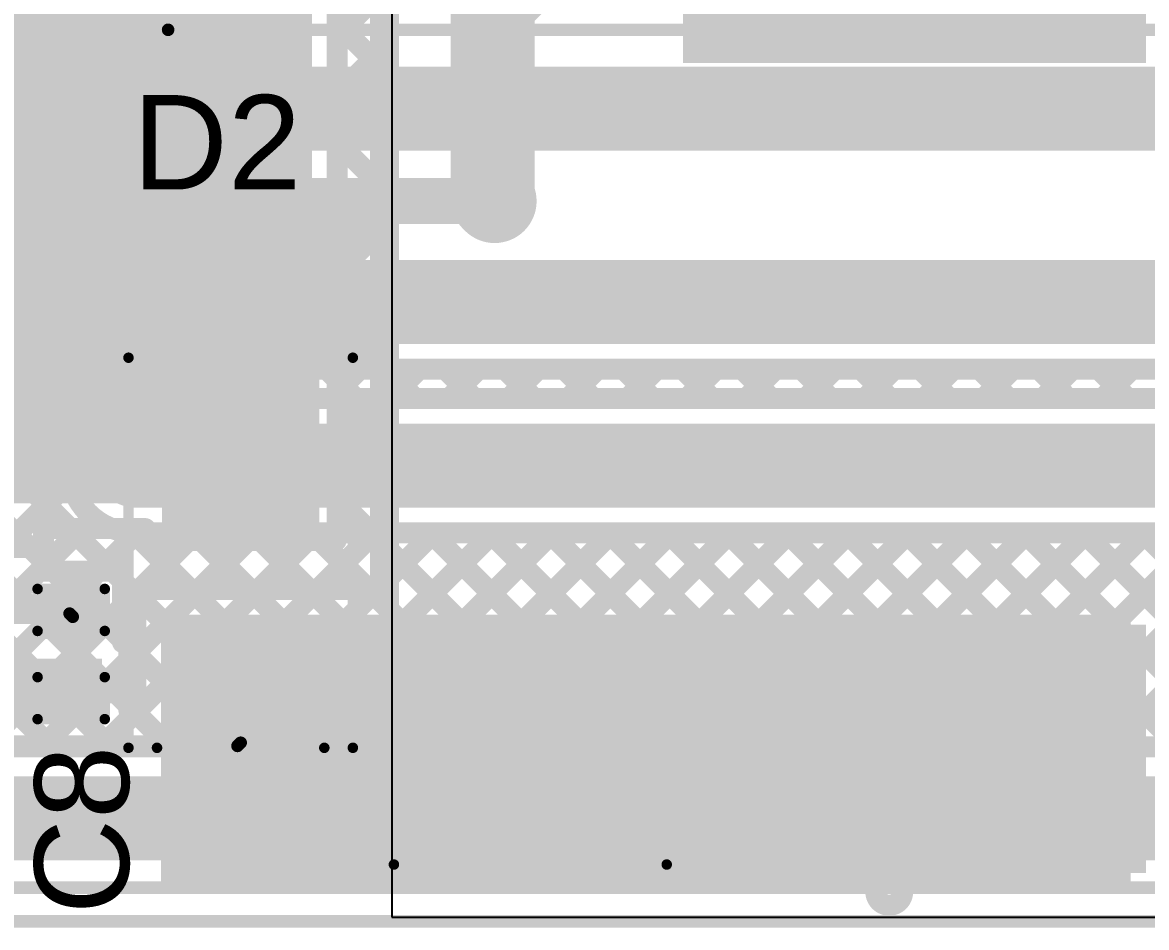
# Model space of a CAD drawing. Header units: millimetres. Extents: x -0.26 to 2.84, y -0.09 to 2.43.
# Drawn here: x 1.331 to 1.867, y -0.073 to 0.358 of the extents above; entities that cross this region are included whole.
import ezdxf

# ---------------------------------------------------------------- set-up
doc = ezdxf.new("R2010")
doc.units = ezdxf.units.MM
doc.header["$MEASUREMENT"] = 0
for name, color, linetype in [('BottomLayer', 5, 'Continuous'), ('TopLayer', 1, 'Continuous'), ('TopOverlay', 2, 'Continuous'), ('TopPaste', 8, 'Continuous'), ('TopSolder', 216, 'Continuous'), ('ViaHoleLayer', 16, 'Continuous')]:
    doc.layers.add(name, color=color, linetype=linetype)
doc.styles.add('Arial', font='arial.ttf', dxfattribs={"height": 0.2})

# ---------------------------------------------------------------- blocks, each defined once
blk = doc.blocks.new('YPRH1207_181M_93')
at = {"layer": 'TopLayer'}
for points in [[(-0.24803, 0.1063), (-0.1378, 0.1063), (-0.1378, -0.1063), (-0.24803, -0.1063)], [(-0.24803, 0.1063), (-0.1378, 0.1063), (-0.1378, -0.1063), (-0.24803, -0.1063)], [(0.1378, 0.1063), (0.24803, 0.1063), (0.24803, -0.1063), (0.1378, -0.1063)]]:
    blk.add_hatch(color=1, dxfattribs=at).paths.add_polyline_path(points)
at = {"layer": 'TopPaste'}
for points in [[(-0.24803, 0.1063), (-0.1378, 0.1063), (-0.1378, -0.1063), (-0.24803, -0.1063)], [(-0.24803, 0.1063), (-0.1378, 0.1063), (-0.1378, -0.1063), (-0.24803, -0.1063)], [(0.1378, 0.1063), (0.24803, 0.1063), (0.24803, -0.1063), (0.1378, -0.1063)]]:
    blk.add_hatch(color=8, dxfattribs=at).paths.add_polyline_path(points)
at = {"layer": 'TopSolder'}
for points in [[(-0.25203, 0.1103), (-0.1338, 0.1103), (-0.1338, -0.1103), (-0.25203, -0.1103)], [(-0.25203, 0.1103), (-0.1338, 0.1103), (-0.1338, -0.1103), (-0.25203, -0.1103)], [(0.1338, 0.1103), (0.25203, 0.1103), (0.25203, -0.1103), (0.1338, -0.1103)]]:
    blk.add_hatch(color=216, dxfattribs=at).paths.add_polyline_path(points)
at = {"layer": 'TopOverlay', "const_width": 0.005}
for points in [[(-0.248, 0.248), (-0.248, 0.118)], [(-0.248, 0.248), (0.248, 0.248)]]:
    blk.add_lwpolyline(points, dxfattribs=at)
at = {"layer": 'TopOverlay'}
for points, const_width in [([(-0.24925, 0.248, 1), (-0.24675, 0.248, 1)], 0.0025), ([(-0.24925, 0.248, 1), (-0.24675, 0.248, 1)], 0.0025), ([(-0.24925, 0.118, 1), (-0.24675, 0.118, 1)], 0.0025), ([(-0.2546, 0.012, 1), (-0.2674, 0.012, 1)], 0.01), ([(-0.2699, 0.012, 1), (-0.2649, 0.012, 1)], 0.005), ([(-0.2571, 0.012, 1), (-0.2521, 0.012, 1)], 0.005)]:
    blk.add_lwpolyline(points, format="xyb", close=True, dxfattribs=dict(at, const_width=const_width))
blk = doc.blocks.new('SMA_98')
at = {"layer": 'TopLayer'}
for points in [[(-0.12795, 0.03346), (-0.02953, 0.03346), (-0.02953, -0.03346), (-0.12795, -0.03346)], [(0.02953, 0.03346), (0.12795, 0.03346), (0.12795, -0.03346), (0.02953, -0.03346)]]:
    blk.add_hatch(color=1, dxfattribs=at).paths.add_polyline_path(points)
at = {"layer": 'TopOverlay'}
for points in [[(-0.175, -0.05597), (-0.12906, -0.05597), (-0.12906, 0.05598), (-0.175, 0.05598)], [(-0.12992, 0.03638), (-0.1022, 0.03638), (-0.1022, 0.05598), (-0.12992, 0.05598)], [(-0.12992, -0.05598), (-0.1022, -0.05598), (-0.1022, -0.03638), (-0.12992, -0.03638)]]:
    blk.add_hatch(color=2, dxfattribs=at).paths.add_polyline_path(points)
at = {"layer": 'TopPaste'}
for points in [[(-0.12795, 0.03346), (-0.02953, 0.03346), (-0.02953, -0.03346), (-0.12795, -0.03346)], [(0.02953, 0.03346), (0.12795, 0.03346), (0.12795, -0.03346), (0.02953, -0.03346)]]:
    blk.add_hatch(color=8, dxfattribs=at).paths.add_polyline_path(points)
at = {"layer": 'TopSolder'}
for points in [[(-0.13195, 0.03746), (-0.02553, 0.03746), (-0.02553, -0.03746), (-0.13195, -0.03746)], [(0.02553, 0.03746), (0.13195, 0.03746), (0.13195, -0.03746), (0.02553, -0.03746)]]:
    blk.add_hatch(color=216, dxfattribs=at).paths.add_polyline_path(points)
at = {"layer": 'TopOverlay', "const_width": 0.005}
for points in [[(0.08115, 0.05345), (-0.10465, 0.05345)], [(0.08115, 0.03985), (0.08115, 0.05345)], [(0.08115, -0.05345), (0.08115, -0.03985)], [(0.08115, -0.05345), (-0.10465, -0.05345)]]:
    blk.add_lwpolyline(points, dxfattribs=at)
at = {"layer": 'TopOverlay', "const_width": 0.0025}
for points in [[(-0.1059, 0.05345, 1), (-0.1034, 0.05345, 1)], [(0.0799, 0.05345, 1), (0.0824, 0.05345, 1)], [(0.0799, 0.05345, 1), (0.0824, 0.05345, 1)], [(0.0799, 0.03985, 1), (0.0824, 0.03985, 1)], [(0.0799, -0.03985, 1), (0.0824, -0.03985, 1)], [(-0.1059, -0.05345, 1), (-0.1034, -0.05345, 1)], [(0.0799, -0.05345, 1), (0.0824, -0.05345, 1)], [(0.0799, -0.05345, 1), (0.0824, -0.05345, 1)]]:
    blk.add_lwpolyline(points, format="xyb", close=True, dxfattribs=at)
blk = doc.blocks.new('C___0402_146')
at = {"layer": 'TopLayer'}
for points in [[(-0.0275, -0.0125), (-0.0275, 0.0125), (-0.0095, 0.0125), (-0.0095, -0.0125)], [(0.0095, -0.0125), (0.0095, 0.0125), (0.0275, 0.0125), (0.0275, -0.0125)]]:
    blk.add_hatch(color=1, dxfattribs=at).paths.add_polyline_path(points)
at = {"layer": 'TopPaste'}
for points in [[(-0.0275, -0.0125), (-0.0275, 0.0125), (-0.0095, 0.0125), (-0.0095, -0.0125)], [(0.0095, -0.0125), (0.0095, 0.0125), (0.0275, 0.0125), (0.0275, -0.0125)]]:
    blk.add_hatch(color=8, dxfattribs=at).paths.add_polyline_path(points)
at = {"layer": 'TopSolder'}
for points in [[(-0.02986, -0.01486), (-0.02986, 0.01486), (-0.00714, 0.01486), (-0.00714, -0.01486)], [(0.00714, -0.01486), (0.00714, 0.01486), (0.02986, 0.01486), (0.02986, -0.01486)]]:
    blk.add_hatch(color=216, dxfattribs=at).paths.add_polyline_path(points)
at = {"layer": 'TopOverlay', "const_width": 0.005}
for points in [[(-0.031, 0.016), (-0.011, 0.016)], [(-0.031, 0.016), (-0.031, -0.016)], [(0.011, 0.016), (0.031, 0.016)], [(0.031, 0.016), (0.031, -0.016)], [(-0.031, -0.016), (-0.011, -0.016)], [(0.011, -0.016), (0.031, -0.016)]]:
    blk.add_lwpolyline(points, dxfattribs=at)
at = {"layer": 'TopOverlay', "const_width": 0.0025}
for points in [[(-0.03225, 0.016, 1), (-0.02975, 0.016, 1)], [(-0.03225, 0.016, 1), (-0.02975, 0.016, 1)], [(-0.01225, 0.016, 1), (-0.00975, 0.016, 1)], [(0.00975, 0.016, 1), (0.01225, 0.016, 1)], [(0.02975, 0.016, 1), (0.03225, 0.016, 1)], [(0.02975, 0.016, 1), (0.03225, 0.016, 1)], [(-0.03225, -0.016, 1), (-0.02975, -0.016, 1)], [(-0.03225, -0.016, 1), (-0.02975, -0.016, 1)], [(-0.01225, -0.016, 1), (-0.00975, -0.016, 1)], [(0.00975, -0.016, 1), (0.01225, -0.016, 1)], [(0.02975, -0.016, 1), (0.03225, -0.016, 1)], [(0.02975, -0.016, 1), (0.03225, -0.016, 1)]]:
    blk.add_lwpolyline(points, format="xyb", close=True, dxfattribs=at)

msp = doc.modelspace()

# ---------------------------------------------------------------- hatches: boundary and pattern name
at = {"layer": 'BottomLayer'}
h = msp.add_hatch(color=5, dxfattribs=at)
edge = h.paths.add_edge_path()
edge.add_arc((1.556, 0.273), 0.01181, 0, 360)
h = msp.add_hatch(color=5, dxfattribs=at)
edge = h.paths.add_edge_path()
edge.add_arc((1.378, 0.146), 0.01181, 0, 360)
at = {"layer": 'TopLayer'}
for points in [[(1.244, 0.129), (1.469, 0.129), (1.469, 0.517), (1.244, 0.517)], [(1.199, 0.129), (1.469, 0.129), (1.469, 0.221), (1.199, 0.221)], [(1.397, -0.052), (1.859, -0.052), (1.859, 0.076), (1.397, 0.076)], [(1.26, 0.029), (1.369, 0.029), (1.369, 0.055), (1.26, 0.055)]]:
    msp.add_hatch(color=1, dxfattribs=at).paths.add_polyline_path(points)
h = msp.add_hatch(color=1, dxfattribs=at)
edge = h.paths.add_edge_path()
edge.add_arc((1.556, 0.273), 0.01181, 0, 360)
h = msp.add_hatch(color=1, dxfattribs=at)
edge = h.paths.add_edge_path()
edge.add_arc((1.378, 0.146), 0.01181, 0, 360)
at = {"layer": 'ViaHoleLayer'}
h = msp.add_hatch(color=16, dxfattribs=at)
edge = h.paths.add_edge_path()
edge.add_arc((1.556, 0.273), 0.00591, 0, 360)
h = msp.add_hatch(color=16, dxfattribs=at)
edge = h.paths.add_edge_path()
edge.add_arc((1.378, 0.146), 0.00591, 0, 360)

# ---------------------------------------------------------------- linework, layer by layer
at = {"layer": 'BottomLayer'}
for points, const_width in [([(1.098, 0.657), (1.40044, 0.35457)], 0.006), ([(1.40044, 0.35457), (2.00943, 0.35457)], 0.006), ([(0.68843, 0.317), (1.983, 0.317)], 0.04), ([(1.15089, 0.273), (1.556, 0.273)], 0.022), ([(1.172, 0.225), (2.004, 0.225)], 0.04), ([(1.16362, 0.19412), (1.34474, 0.013)], 0.01), ([(1.172, 0.193), (1.99075, 0.193)], 0.01), ([(1.19302, 0.193), (1.37302, 0.013)], 0.01), ([(1.22131, 0.193), (1.40131, 0.013)], 0.01), ([(1.24185, 0.08439), (1.35045, 0.193)], 0.01), ([(1.24959, 0.193), (1.42959, 0.013)], 0.01), ([(1.25473, 0.06899), (1.37874, 0.193)], 0.01), ([(1.27788, 0.193), (1.45788, 0.013)], 0.01), ([(1.30616, 0.193), (1.35301, 0.14615)], 0.01), ([(1.33444, 0.193), (1.36021, 0.16723)], 0.01), ([(1.36273, 0.193), (1.3776, 0.17813)], 0.01), ([(1.39101, 0.193), (1.40501, 0.179)], 0.01), ([(1.39302, 0.179), (1.40702, 0.193)], 0.01), ([(1.4193, 0.193), (1.4333, 0.179)], 0.01), ([(1.42131, 0.179), (1.43531, 0.193)], 0.01), ([(1.44758, 0.193), (1.46158, 0.179)], 0.01), ([(1.44959, 0.179), (1.46359, 0.193)], 0.01), ([(1.47587, 0.193), (1.48987, 0.179)], 0.01), ([(1.47787, 0.179), (1.49187, 0.193)], 0.01), ([(1.50415, 0.193), (1.51815, 0.179)], 0.01), ([(1.50616, 0.179), (1.52016, 0.193)], 0.01), ([(1.53243, 0.193), (1.54643, 0.179)], 0.01), ([(1.53444, 0.179), (1.54844, 0.193)], 0.01), ([(1.56072, 0.193), (1.57472, 0.179)], 0.01), ([(1.56273, 0.179), (1.57673, 0.193)], 0.01), ([(1.589, 0.193), (1.603, 0.179)], 0.01), ([(1.59101, 0.179), (1.60501, 0.193)], 0.01), ([(1.61729, 0.193), (1.63129, 0.179)], 0.01), ([(1.6193, 0.179), (1.6333, 0.193)], 0.01), ([(1.64557, 0.193), (1.65957, 0.179)], 0.01), ([(1.64758, 0.179), (1.66158, 0.193)], 0.01), ([(1.67386, 0.193), (1.68786, 0.179)], 0.01), ([(1.67586, 0.179), (1.68986, 0.193)], 0.01), ([(1.70214, 0.193), (1.71614, 0.179)], 0.01), ([(1.70415, 0.179), (1.71815, 0.193)], 0.01), ([(1.73042, 0.193), (1.74442, 0.179)], 0.01), ([(1.73243, 0.179), (1.74643, 0.193)], 0.01), ([(1.75871, 0.193), (1.77271, 0.179)], 0.01), ([(1.76072, 0.179), (1.77472, 0.193)], 0.01), ([(1.78699, 0.193), (1.80099, 0.179)], 0.01), ([(1.789, 0.179), (1.803, 0.193)], 0.01), ([(1.81528, 0.193), (1.82928, 0.179)], 0.01), ([(1.81729, 0.179), (1.83129, 0.193)], 0.01), ([(1.84356, 0.193), (1.85756, 0.179)], 0.01), ([(1.84557, 0.179), (1.85957, 0.193)], 0.01), ([(1.385, 0.179), (2.01106, 0.179)], 0.01), ([(1.385, 0.147), (2.065, 0.147)], 0.04), ([(1.22702, 0.013), (1.35382, 0.1398)], 0.01), ([(1.25531, 0.013), (1.36463, 0.12232)], 0.01), ([(1.28359, 0.013), (1.38559, 0.115)], 0.01), ([(1.31187, 0.013), (1.41387, 0.115)], 0.01), ([(1.34016, 0.013), (1.44216, 0.115)], 0.01), ([(1.36844, 0.013), (1.47044, 0.115)], 0.01), ([(1.38415, 0.11501), (1.48616, 0.013)], 0.01), ([(1.385, 0.115), (2.05175, 0.115)], 0.01), ([(1.39673, 0.013), (1.49873, 0.115)], 0.01), ([(1.41244, 0.115), (1.51444, 0.013)], 0.01), ([(1.42501, 0.013), (1.52701, 0.115)], 0.01), ([(1.44073, 0.115), (1.54273, 0.013)], 0.01), ([(1.4533, 0.013), (1.5553, 0.115)], 0.01), ([(1.46901, 0.115), (1.57101, 0.013)], 0.01), ([(1.48158, 0.013), (1.58358, 0.115)], 0.01), ([(1.4973, 0.115), (1.5993, 0.013)], 0.01), ([(1.50986, 0.013), (1.61186, 0.115)], 0.01), ([(1.52558, 0.115), (1.62758, 0.013)], 0.01), ([(1.53815, 0.013), (1.64015, 0.115)], 0.01), ([(1.55387, 0.115), (1.65587, 0.013)], 0.01), ([(1.56643, 0.013), (1.66843, 0.115)], 0.01), ([(1.58215, 0.115), (1.68415, 0.013)], 0.01), ([(1.59472, 0.013), (1.69672, 0.115)], 0.01), ([(1.61043, 0.115), (1.71243, 0.013)], 0.01), ([(1.623, 0.013), (1.725, 0.115)], 0.01), ([(1.63872, 0.115), (1.74072, 0.013)], 0.01), ([(1.65129, 0.013), (1.75329, 0.115)], 0.01), ([(1.667, 0.115), (1.769, 0.013)], 0.01), ([(1.67957, 0.013), (1.78157, 0.115)], 0.01), ([(1.69529, 0.115), (1.79729, 0.013)], 0.01), ([(1.70785, 0.013), (1.80985, 0.115)], 0.01), ([(1.72357, 0.115), (1.82557, 0.013)], 0.01), ([(1.73614, 0.013), (1.83814, 0.115)], 0.01), ([(1.75186, 0.115), (1.85386, 0.013)], 0.01), ([(1.76442, 0.013), (1.86642, 0.115)], 0.01), ([(1.78014, 0.115), (1.88214, 0.013)], 0.01), ([(1.79271, 0.013), (1.89471, 0.115)], 0.01), ([(1.80842, 0.115), (1.91042, 0.013)], 0.01), ([(1.82099, 0.013), (1.92299, 0.115)], 0.01), ([(1.83671, 0.115), (1.93871, 0.013)], 0.01), ([(1.84928, 0.013), (1.95128, 0.115)], 0.01), ([(1.86499, 0.115), (1.96699, 0.013)], 0.01), ([(1.21399, 0.013), (2.01975, 0.013)], 0.01), ([(1.051, -0.021), (2.031, -0.021)], 0.04), ([(1.027, -0.054), (2.48537, -0.054)], 0.006), ([(1.022, -0.07), (2.492, -0.07)], 0.006)]:
    msp.add_lwpolyline(points, dxfattribs=dict(at, const_width=const_width))
for points, const_width in [([(1.39894, 0.35457, 1), (1.40193, 0.35457, 1)], 0.003), ([(1.39894, 0.35457, 1), (1.40193, 0.35457, 1)], 0.003), ([(1.5505, 0.273, 1), (1.5615, 0.273, 1)], 0.011), ([(1.33194, 0.193, 1), (1.33694, 0.193, 1)], 0.005), ([(1.34795, 0.193, 1), (1.35295, 0.193, 1)], 0.005), ([(1.36023, 0.193, 1), (1.36523, 0.193, 1)], 0.005), ([(1.37624, 0.193, 1), (1.38124, 0.193, 1)], 0.005), ([(1.38851, 0.193, 1), (1.39351, 0.193, 1)], 0.005), ([(1.40452, 0.193, 1), (1.40952, 0.193, 1)], 0.005), ([(1.4168, 0.193, 1), (1.4218, 0.193, 1)], 0.005), ([(1.43281, 0.193, 1), (1.43781, 0.193, 1)], 0.005), ([(1.44508, 0.193, 1), (1.45008, 0.193, 1)], 0.005), ([(1.46109, 0.193, 1), (1.46609, 0.193, 1)], 0.005), ([(1.47337, 0.193, 1), (1.47837, 0.193, 1)], 0.005), ([(1.48937, 0.193, 1), (1.49437, 0.193, 1)], 0.005), ([(1.50165, 0.193, 1), (1.50665, 0.193, 1)], 0.005), ([(1.51766, 0.193, 1), (1.52266, 0.193, 1)], 0.005), ([(1.52993, 0.193, 1), (1.53493, 0.193, 1)], 0.005), ([(1.54594, 0.193, 1), (1.55094, 0.193, 1)], 0.005), ([(1.55822, 0.193, 1), (1.56322, 0.193, 1)], 0.005), ([(1.57423, 0.193, 1), (1.57923, 0.193, 1)], 0.005), ([(1.5865, 0.193, 1), (1.5915, 0.193, 1)], 0.005), ([(1.60251, 0.193, 1), (1.60751, 0.193, 1)], 0.005), ([(1.61479, 0.193, 1), (1.61979, 0.193, 1)], 0.005), ([(1.6308, 0.193, 1), (1.6358, 0.193, 1)], 0.005), ([(1.64307, 0.193, 1), (1.64807, 0.193, 1)], 0.005), ([(1.65908, 0.193, 1), (1.66408, 0.193, 1)], 0.005), ([(1.67136, 0.193, 1), (1.67636, 0.193, 1)], 0.005), ([(1.68736, 0.193, 1), (1.69236, 0.193, 1)], 0.005), ([(1.69964, 0.193, 1), (1.70464, 0.193, 1)], 0.005), ([(1.71565, 0.193, 1), (1.72065, 0.193, 1)], 0.005), ([(1.72792, 0.193, 1), (1.73292, 0.193, 1)], 0.005), ([(1.74393, 0.193, 1), (1.74893, 0.193, 1)], 0.005), ([(1.75621, 0.193, 1), (1.76121, 0.193, 1)], 0.005), ([(1.77222, 0.193, 1), (1.77722, 0.193, 1)], 0.005), ([(1.78449, 0.193, 1), (1.78949, 0.193, 1)], 0.005), ([(1.8005, 0.193, 1), (1.8055, 0.193, 1)], 0.005), ([(1.81278, 0.193, 1), (1.81778, 0.193, 1)], 0.005), ([(1.82879, 0.193, 1), (1.83379, 0.193, 1)], 0.005), ([(1.84106, 0.193, 1), (1.84606, 0.193, 1)], 0.005), ([(1.85707, 0.193, 1), (1.86207, 0.193, 1)], 0.005), ([(1.3751, 0.17813, 1), (1.3801, 0.17813, 1)], 0.005), ([(1.3825, 0.179, 1), (1.3875, 0.179, 1)], 0.005), ([(1.3825, 0.179, 1), (1.3875, 0.179, 1)], 0.005), ([(1.39052, 0.179, 1), (1.39552, 0.179, 1)], 0.005), ([(1.40251, 0.179, 1), (1.40751, 0.179, 1)], 0.005), ([(1.41881, 0.179, 1), (1.42381, 0.179, 1)], 0.005), ([(1.4308, 0.179, 1), (1.4358, 0.179, 1)], 0.005), ([(1.44709, 0.179, 1), (1.45209, 0.179, 1)], 0.005), ([(1.45908, 0.179, 1), (1.46408, 0.179, 1)], 0.005), ([(1.47537, 0.179, 1), (1.48037, 0.179, 1)], 0.005), ([(1.48737, 0.179, 1), (1.49237, 0.179, 1)], 0.005), ([(1.50366, 0.179, 1), (1.50866, 0.179, 1)], 0.005), ([(1.51565, 0.179, 1), (1.52065, 0.179, 1)], 0.005), ([(1.53194, 0.179, 1), (1.53694, 0.179, 1)], 0.005), ([(1.54393, 0.179, 1), (1.54893, 0.179, 1)], 0.005), ([(1.56023, 0.179, 1), (1.56523, 0.179, 1)], 0.005), ([(1.57222, 0.179, 1), (1.57722, 0.179, 1)], 0.005), ([(1.58851, 0.179, 1), (1.59351, 0.179, 1)], 0.005), ([(1.6005, 0.179, 1), (1.6055, 0.179, 1)], 0.005), ([(1.6168, 0.179, 1), (1.6218, 0.179, 1)], 0.005), ([(1.62879, 0.179, 1), (1.63379, 0.179, 1)], 0.005), ([(1.64508, 0.179, 1), (1.65008, 0.179, 1)], 0.005), ([(1.65707, 0.179, 1), (1.66207, 0.179, 1)], 0.005), ([(1.67336, 0.179, 1), (1.67836, 0.179, 1)], 0.005), ([(1.68536, 0.179, 1), (1.69036, 0.179, 1)], 0.005), ([(1.70165, 0.179, 1), (1.70665, 0.179, 1)], 0.005), ([(1.71364, 0.179, 1), (1.71864, 0.179, 1)], 0.005), ([(1.72993, 0.179, 1), (1.73493, 0.179, 1)], 0.005), ([(1.74192, 0.179, 1), (1.74692, 0.179, 1)], 0.005), ([(1.75822, 0.179, 1), (1.76322, 0.179, 1)], 0.005), ([(1.77021, 0.179, 1), (1.77521, 0.179, 1)], 0.005), ([(1.7865, 0.179, 1), (1.7915, 0.179, 1)], 0.005), ([(1.79849, 0.179, 1), (1.80349, 0.179, 1)], 0.005), ([(1.81479, 0.179, 1), (1.81979, 0.179, 1)], 0.005), ([(1.82678, 0.179, 1), (1.83178, 0.179, 1)], 0.005), ([(1.84307, 0.179, 1), (1.84807, 0.179, 1)], 0.005), ([(1.85506, 0.179, 1), (1.86006, 0.179, 1)], 0.005), ([(1.35771, 0.16723, 1), (1.36271, 0.16723, 1)], 0.005), ([(1.375, 0.147, 1), (1.395, 0.147, 1)], 0.02), ([(1.35051, 0.14615, 1), (1.35551, 0.14615, 1)], 0.005), ([(1.35132, 0.1398, 1), (1.35632, 0.1398, 1)], 0.005), ([(1.36213, 0.12232, 1), (1.36713, 0.12232, 1)], 0.005), ([(1.38165, 0.11501, 1), (1.38665, 0.11501, 1)], 0.005), ([(1.3825, 0.115, 1), (1.3875, 0.115, 1)], 0.005), ([(1.3825, 0.115, 1), (1.3875, 0.115, 1)], 0.005), ([(1.38309, 0.115, 1), (1.38809, 0.115, 1)], 0.005), ([(1.40994, 0.115, 1), (1.41494, 0.115, 1)], 0.005), ([(1.41137, 0.115, 1), (1.41637, 0.115, 1)], 0.005), ([(1.43823, 0.115, 1), (1.44323, 0.115, 1)], 0.005), ([(1.43966, 0.115, 1), (1.44466, 0.115, 1)], 0.005), ([(1.46651, 0.115, 1), (1.47151, 0.115, 1)], 0.005), ([(1.46794, 0.115, 1), (1.47294, 0.115, 1)], 0.005), ([(1.4948, 0.115, 1), (1.4998, 0.115, 1)], 0.005), ([(1.49623, 0.115, 1), (1.50123, 0.115, 1)], 0.005), ([(1.52308, 0.115, 1), (1.52808, 0.115, 1)], 0.005), ([(1.52451, 0.115, 1), (1.52951, 0.115, 1)], 0.005), ([(1.55137, 0.115, 1), (1.55637, 0.115, 1)], 0.005), ([(1.5528, 0.115, 1), (1.5578, 0.115, 1)], 0.005), ([(1.57965, 0.115, 1), (1.58465, 0.115, 1)], 0.005), ([(1.58108, 0.115, 1), (1.58608, 0.115, 1)], 0.005), ([(1.60793, 0.115, 1), (1.61293, 0.115, 1)], 0.005), ([(1.60936, 0.115, 1), (1.61436, 0.115, 1)], 0.005), ([(1.63622, 0.115, 1), (1.64122, 0.115, 1)], 0.005), ([(1.63765, 0.115, 1), (1.64265, 0.115, 1)], 0.005), ([(1.6645, 0.115, 1), (1.6695, 0.115, 1)], 0.005), ([(1.66593, 0.115, 1), (1.67093, 0.115, 1)], 0.005), ([(1.69279, 0.115, 1), (1.69779, 0.115, 1)], 0.005), ([(1.69422, 0.115, 1), (1.69922, 0.115, 1)], 0.005), ([(1.72107, 0.115, 1), (1.72607, 0.115, 1)], 0.005), ([(1.7225, 0.115, 1), (1.7275, 0.115, 1)], 0.005), ([(1.74936, 0.115, 1), (1.75436, 0.115, 1)], 0.005), ([(1.75079, 0.115, 1), (1.75579, 0.115, 1)], 0.005), ([(1.77764, 0.115, 1), (1.78264, 0.115, 1)], 0.005), ([(1.77907, 0.115, 1), (1.78407, 0.115, 1)], 0.005), ([(1.80592, 0.115, 1), (1.81092, 0.115, 1)], 0.005), ([(1.80735, 0.115, 1), (1.81235, 0.115, 1)], 0.005), ([(1.83421, 0.115, 1), (1.83921, 0.115, 1)], 0.005), ([(1.83564, 0.115, 1), (1.84064, 0.115, 1)], 0.005), ([(1.86249, 0.115, 1), (1.86749, 0.115, 1)], 0.005), ([(1.86392, 0.115, 1), (1.86892, 0.115, 1)], 0.005), ([(1.33766, 0.013, 1), (1.34266, 0.013, 1)], 0.005), ([(1.34224, 0.013, 1), (1.34724, 0.013, 1)], 0.005), ([(1.36594, 0.013, 1), (1.37094, 0.013, 1)], 0.005), ([(1.37052, 0.013, 1), (1.37552, 0.013, 1)], 0.005), ([(1.39423, 0.013, 1), (1.39923, 0.013, 1)], 0.005), ([(1.39881, 0.013, 1), (1.40381, 0.013, 1)], 0.005), ([(1.42251, 0.013, 1), (1.42751, 0.013, 1)], 0.005), ([(1.42709, 0.013, 1), (1.43209, 0.013, 1)], 0.005), ([(1.4508, 0.013, 1), (1.4558, 0.013, 1)], 0.005), ([(1.45538, 0.013, 1), (1.46038, 0.013, 1)], 0.005), ([(1.47908, 0.013, 1), (1.48408, 0.013, 1)], 0.005), ([(1.48366, 0.013, 1), (1.48866, 0.013, 1)], 0.005), ([(1.50736, 0.013, 1), (1.51236, 0.013, 1)], 0.005), ([(1.51194, 0.013, 1), (1.51694, 0.013, 1)], 0.005), ([(1.53565, 0.013, 1), (1.54065, 0.013, 1)], 0.005), ([(1.54023, 0.013, 1), (1.54523, 0.013, 1)], 0.005), ([(1.56393, 0.013, 1), (1.56893, 0.013, 1)], 0.005), ([(1.56851, 0.013, 1), (1.57351, 0.013, 1)], 0.005), ([(1.59222, 0.013, 1), (1.59722, 0.013, 1)], 0.005), ([(1.5968, 0.013, 1), (1.6018, 0.013, 1)], 0.005), ([(1.6205, 0.013, 1), (1.6255, 0.013, 1)], 0.005), ([(1.62508, 0.013, 1), (1.63008, 0.013, 1)], 0.005), ([(1.64879, 0.013, 1), (1.65379, 0.013, 1)], 0.005), ([(1.65337, 0.013, 1), (1.65837, 0.013, 1)], 0.005), ([(1.67707, 0.013, 1), (1.68207, 0.013, 1)], 0.005), ([(1.68165, 0.013, 1), (1.68665, 0.013, 1)], 0.005), ([(1.70535, 0.013, 1), (1.71035, 0.013, 1)], 0.005), ([(1.70993, 0.013, 1), (1.71493, 0.013, 1)], 0.005), ([(1.73364, 0.013, 1), (1.73864, 0.013, 1)], 0.005), ([(1.73822, 0.013, 1), (1.74322, 0.013, 1)], 0.005), ([(1.76192, 0.013, 1), (1.76692, 0.013, 1)], 0.005), ([(1.7665, 0.013, 1), (1.7715, 0.013, 1)], 0.005), ([(1.79021, 0.013, 1), (1.79521, 0.013, 1)], 0.005), ([(1.79479, 0.013, 1), (1.79979, 0.013, 1)], 0.005), ([(1.81849, 0.013, 1), (1.82349, 0.013, 1)], 0.005), ([(1.82307, 0.013, 1), (1.82807, 0.013, 1)], 0.005), ([(1.84678, 0.013, 1), (1.85178, 0.013, 1)], 0.005), ([(1.85136, 0.013, 1), (1.85636, 0.013, 1)], 0.005)]:
    msp.add_lwpolyline(points, format="xyb", close=True, dxfattribs=dict(at, const_width=const_width))
at = {"layer": 'BottomLayer', "const_width": 0.01}
msp.add_lwpolyline([(1.385, 0.115, -1), (1.385, 0.179)], format="xyb", dxfattribs=at)
at = {"layer": 'TopLayer'}
for p, q in [((1.507, 0.456), (1.507, -0.068)), ((1.507, -0.068), (2.008, -0.068))]:
    msp.add_line(p, q, dxfattribs=at)
for points, const_width in [([(1.481, 0.233), (1.481, 0.475)], 0.01), ([(1.50159, 0.088), (1.50159, 0.45459)], 0.01), ([(1.555, 0.367), (1.58591, 0.39791)], 0.04), ([(1.555, 0.274), (1.555, 0.367)], 0.04), ([(1.481, 0.35183), (1.50159, 0.37242)], 0.01), ([(1.481, 0.35757), (1.50159, 0.33698)], 0.01), ([(1.481, 0.32355), (1.50159, 0.34414)], 0.01), ([(1.481, 0.32929), (1.50159, 0.3087)], 0.01), ([(1.481, 0.29526), (1.50159, 0.31585)], 0.01), ([(1.481, 0.301), (1.50159, 0.28042)], 0.01), ([(1.481, 0.26698), (1.50159, 0.28757)], 0.01), ([(1.555, 0.274), (1.556, 0.273)], 0.04), ([(1.481, 0.27272), (1.50159, 0.25213)], 0.01), ([(1.481, 0.23869), (1.50159, 0.25928)], 0.01), ([(1.481, 0.24443), (1.50159, 0.22385)], 0.01), ([(1.481, 0.117), (1.481, 0.233)], 0.01), ([(1.481, 0.117), (1.481, 0.233)], 0.01), ([(1.481, 0.21041), (1.50159, 0.231)], 0.01), ([(1.481, 0.21615), (1.50159, 0.19556)], 0.01), ([(1.481, 0.18213), (1.50159, 0.20271)], 0.01), ([(1.481, 0.18787), (1.50159, 0.16728)], 0.01), ([(1.481, 0.15384), (1.50159, 0.17443)], 0.01), ([(1.481, 0.15958), (1.50159, 0.13899)], 0.01), ([(1.481, 0.12556), (1.50159, 0.14615)], 0.01), ([(1.481, 0.1313), (1.50159, 0.11071)], 0.01), ([(1.341, 0.117), (1.38954, 0.117)], 0.01), ([(1.341, 0.117), (1.38954, 0.117)], 0.01), ([(1.341, 0.09869), (1.35931, 0.117)], 0.01), ([(1.341, 0.09675), (1.341, 0.117)], 0.01), ([(1.35388, 0.117), (1.37413, 0.09675)], 0.01), ([(1.36734, 0.09675), (1.38759, 0.117)], 0.01), ([(1.38216, 0.117), (1.41116, 0.088)], 0.01), ([(1.38954, 0.11127), (1.38954, 0.117)], 0.01), ([(1.47173, 0.088), (1.50159, 0.11786)], 0.01), ([(1.48046, 0.11127), (1.48046, 0.117)], 0.01), ([(1.305, 0.10799), (1.3337, 0.10799)], 0.01), ([(1.38687, 0.088), (1.41014, 0.11127)], 0.01), ([(1.38954, 0.11127), (1.48046, 0.11127)], 0.01), ([(1.41516, 0.088), (1.43843, 0.11127)], 0.01), ([(1.41618, 0.11127), (1.43944, 0.088)], 0.01), ([(1.44344, 0.088), (1.46671, 0.11127)], 0.01), ([(1.44446, 0.11127), (1.46773, 0.088)], 0.01), ([(1.47275, 0.11127), (1.49601, 0.088)], 0.01), ([(1.341, 0.10159), (1.34584, 0.09675)], 0.01), ([(1.341, 0.09675), (1.37875, 0.09675)], 0.01), ([(1.37413, 0.09675), (1.37875, 0.09212)], 0.01), ([(1.37875, 0.067), (1.37875, 0.09675)], 0.01), ([(1.37875, 0.09212), (1.385, 0.08588)], 0.01), ([(1.37875, 0.07988), (1.385, 0.08613)], 0.01), ([(1.385, 0.088), (1.50159, 0.088)], 0.01), ([(1.385, 0.0305), (1.385, 0.088)], 0.01), ([(1.305, 0.0765), (1.3535, 0.0765)], 0.01), ([(1.3535, 0.0765), (1.355, 0.075)], 0.006), ([(1.37875, 0.06275), (1.37875, 0.067)], 0.01), ([(1.381, 0.06275), (1.381, 0.067)], 0.01), ([(1.38175, 0.0305), (1.38175, 0.06275)], 0.01), ([(1.38175, 0.06084), (1.385, 0.05759)], 0.01), ([(1.38175, 0.05459), (1.385, 0.05784)], 0.01), ([(1.35425, 0.03875), (1.37675, 0.03875)], 0.01), ([(1.38175, 0.0305), (1.385, 0.0305)], 0.01), ([(1.305, 0.0135), (1.4335, 0.0135)], 0.01), ([(1.4335, 0.0135), (1.435, 0.015)], 0.006)]:
    msp.add_lwpolyline(points, dxfattribs=dict(at, const_width=const_width))
for points, const_width in [([(1.545, 0.367, 1), (1.565, 0.367, 1)], 0.02), ([(1.545, 0.367, 1), (1.565, 0.367, 1)], 0.02), ([(1.4785, 0.35757, 1), (1.4835, 0.35757, 1)], 0.005), ([(1.4785, 0.35183, 1), (1.4835, 0.35183, 1)], 0.005), ([(1.49909, 0.34414, 1), (1.50409, 0.34414, 1)], 0.005), ([(1.49909, 0.33698, 1), (1.50409, 0.33698, 1)], 0.005), ([(1.4785, 0.32929, 1), (1.4835, 0.32929, 1)], 0.005), ([(1.4785, 0.32355, 1), (1.4835, 0.32355, 1)], 0.005), ([(1.49909, 0.31585, 1), (1.50409, 0.31585, 1)], 0.005), ([(1.49909, 0.3087, 1), (1.50409, 0.3087, 1)], 0.005), ([(1.4785, 0.301, 1), (1.4835, 0.301, 1)], 0.005), ([(1.4785, 0.29526, 1), (1.4835, 0.29526, 1)], 0.005), ([(1.49909, 0.28757, 1), (1.50409, 0.28757, 1)], 0.005), ([(1.545, 0.274, 1), (1.565, 0.274, 1)], 0.02), ([(1.545, 0.274, 1), (1.565, 0.274, 1)], 0.02), ([(1.546, 0.273, 1), (1.566, 0.273, 1)], 0.02), ([(1.49909, 0.28042, 1), (1.50409, 0.28042, 1)], 0.005), ([(1.4785, 0.27272, 1), (1.4835, 0.27272, 1)], 0.005), ([(1.4785, 0.26698, 1), (1.4835, 0.26698, 1)], 0.005), ([(1.49909, 0.25928, 1), (1.50409, 0.25928, 1)], 0.005), ([(1.49909, 0.25213, 1), (1.50409, 0.25213, 1)], 0.005), ([(1.4785, 0.24443, 1), (1.4835, 0.24443, 1)], 0.005), ([(1.4785, 0.23869, 1), (1.4835, 0.23869, 1)], 0.005), ([(1.4785, 0.233, 1), (1.4835, 0.233, 1)], 0.005), ([(1.4785, 0.233, 1), (1.4835, 0.233, 1)], 0.005), ([(1.4785, 0.233, 1), (1.4835, 0.233, 1)], 0.005), ([(1.49909, 0.231, 1), (1.50409, 0.231, 1)], 0.005), ([(1.49909, 0.22385, 1), (1.50409, 0.22385, 1)], 0.005), ([(1.4785, 0.21615, 1), (1.4835, 0.21615, 1)], 0.005), ([(1.4785, 0.21041, 1), (1.4835, 0.21041, 1)], 0.005), ([(1.49909, 0.20271, 1), (1.50409, 0.20271, 1)], 0.005), ([(1.49909, 0.19556, 1), (1.50409, 0.19556, 1)], 0.005), ([(1.4785, 0.18787, 1), (1.4835, 0.18787, 1)], 0.005), ([(1.4785, 0.18213, 1), (1.4835, 0.18213, 1)], 0.005), ([(1.49909, 0.17443, 1), (1.50409, 0.17443, 1)], 0.005), ([(1.49909, 0.16728, 1), (1.50409, 0.16728, 1)], 0.005), ([(1.4785, 0.15958, 1), (1.4835, 0.15958, 1)], 0.005), ([(1.4785, 0.15384, 1), (1.4835, 0.15384, 1)], 0.005), ([(1.49909, 0.14615, 1), (1.50409, 0.14615, 1)], 0.005), ([(1.49909, 0.13899, 1), (1.50409, 0.13899, 1)], 0.005), ([(1.4785, 0.1313, 1), (1.4835, 0.1313, 1)], 0.005), ([(1.4785, 0.12556, 1), (1.4835, 0.12556, 1)], 0.005), ([(1.3385, 0.117, 1), (1.3435, 0.117, 1)], 0.005), ([(1.3385, 0.117, 1), (1.3435, 0.117, 1)], 0.005), ([(1.3385, 0.117, 1), (1.3435, 0.117, 1)], 0.005), ([(1.35138, 0.117, 1), (1.35638, 0.117, 1)], 0.005), ([(1.35681, 0.117, 1), (1.36181, 0.117, 1)], 0.005), ([(1.37966, 0.117, 1), (1.38466, 0.117, 1)], 0.005), ([(1.38509, 0.117, 1), (1.39009, 0.117, 1)], 0.005), ([(1.38704, 0.117, 1), (1.39204, 0.117, 1)], 0.005), ([(1.38704, 0.117, 1), (1.39204, 0.117, 1)], 0.005), ([(1.38704, 0.117, 1), (1.39204, 0.117, 1)], 0.005), ([(1.47796, 0.117, 1), (1.48296, 0.117, 1)], 0.005), ([(1.4785, 0.117, 1), (1.4835, 0.117, 1)], 0.005), ([(1.4785, 0.117, 1), (1.4835, 0.117, 1)], 0.005), ([(1.49909, 0.11786, 1), (1.50409, 0.11786, 1)], 0.005), ([(1.3312, 0.10799, 1), (1.3362, 0.10799, 1)], 0.005), ([(1.38704, 0.11127, 1), (1.39204, 0.11127, 1)], 0.005), ([(1.38704, 0.11127, 1), (1.39204, 0.11127, 1)], 0.005), ([(1.40764, 0.11127, 1), (1.41264, 0.11127, 1)], 0.005), ([(1.41368, 0.11127, 1), (1.41868, 0.11127, 1)], 0.005), ([(1.43593, 0.11127, 1), (1.44093, 0.11127, 1)], 0.005), ([(1.44196, 0.11127, 1), (1.44696, 0.11127, 1)], 0.005), ([(1.46421, 0.11127, 1), (1.46921, 0.11127, 1)], 0.005), ([(1.47025, 0.11127, 1), (1.47525, 0.11127, 1)], 0.005), ([(1.47796, 0.11127, 1), (1.48296, 0.11127, 1)], 0.005), ([(1.47796, 0.11127, 1), (1.48296, 0.11127, 1)], 0.005), ([(1.49909, 0.11071, 1), (1.50409, 0.11071, 1)], 0.005), ([(1.3385, 0.10159, 1), (1.3435, 0.10159, 1)], 0.005), ([(1.3385, 0.09869, 1), (1.3435, 0.09869, 1)], 0.005), ([(1.3385, 0.09675, 1), (1.3435, 0.09675, 1)], 0.005), ([(1.3385, 0.09675, 1), (1.3435, 0.09675, 1)], 0.005), ([(1.34334, 0.09675, 1), (1.34834, 0.09675, 1)], 0.005), ([(1.36484, 0.09675, 1), (1.36984, 0.09675, 1)], 0.005), ([(1.37163, 0.09675, 1), (1.37663, 0.09675, 1)], 0.005), ([(1.37163, 0.09675, 1), (1.37663, 0.09675, 1)], 0.005), ([(1.37625, 0.09675, 1), (1.38125, 0.09675, 1)], 0.005), ([(1.37625, 0.09675, 1), (1.38125, 0.09675, 1)], 0.005), ([(1.37625, 0.09212, 1), (1.38125, 0.09212, 1)], 0.005), ([(1.37625, 0.09212, 1), (1.38125, 0.09212, 1)], 0.005), ([(1.3825, 0.088, 1), (1.3875, 0.088, 1)], 0.005), ([(1.3825, 0.088, 1), (1.3875, 0.088, 1)], 0.005), ([(1.3825, 0.08613, 1), (1.3875, 0.08613, 1)], 0.005), ([(1.38437, 0.088, 1), (1.38937, 0.088, 1)], 0.005), ([(1.40866, 0.088, 1), (1.41366, 0.088, 1)], 0.005), ([(1.41266, 0.088, 1), (1.41766, 0.088, 1)], 0.005), ([(1.43694, 0.088, 1), (1.44194, 0.088, 1)], 0.005), ([(1.44094, 0.088, 1), (1.44594, 0.088, 1)], 0.005), ([(1.46523, 0.088, 1), (1.47023, 0.088, 1)], 0.005), ([(1.46923, 0.088, 1), (1.47423, 0.088, 1)], 0.005), ([(1.49351, 0.088, 1), (1.49851, 0.088, 1)], 0.005), ([(1.49909, 0.088, 1), (1.50409, 0.088, 1)], 0.005), ([(1.49909, 0.088, 1), (1.50409, 0.088, 1)], 0.005), ([(1.3825, 0.08588, 1), (1.3875, 0.08588, 1)], 0.005), ([(1.351, 0.0765, 1), (1.356, 0.0765, 1)], 0.005), ([(1.37625, 0.07988, 1), (1.38125, 0.07988, 1)], 0.005), ([(1.352, 0.0765, 1), (1.355, 0.0765, 1)], 0.003), ([(1.3535, 0.075, 1), (1.3565, 0.075, 1)], 0.003), ([(1.37625, 0.067, 1), (1.38125, 0.067, 1)], 0.005), ([(1.37625, 0.067, 1), (1.38125, 0.067, 1)], 0.005), ([(1.3785, 0.067, 1), (1.3835, 0.067, 1)], 0.005), ([(1.37625, 0.06275, 1), (1.38125, 0.06275, 1)], 0.005), ([(1.3785, 0.06275, 1), (1.3835, 0.06275, 1)], 0.005), ([(1.37925, 0.06275, 1), (1.38425, 0.06275, 1)], 0.005), ([(1.37925, 0.06084, 1), (1.38425, 0.06084, 1)], 0.005), ([(1.37925, 0.05459, 1), (1.38425, 0.05459, 1)], 0.005), ([(1.3825, 0.05784, 1), (1.3875, 0.05784, 1)], 0.005), ([(1.3825, 0.05759, 1), (1.3875, 0.05759, 1)], 0.005), ([(1.35175, 0.03875, 1), (1.35675, 0.03875, 1)], 0.005), ([(1.37425, 0.03875, 1), (1.37925, 0.03875, 1)], 0.005), ([(1.37925, 0.0305, 1), (1.38425, 0.0305, 1)], 0.005), ([(1.37925, 0.0305, 1), (1.38425, 0.0305, 1)], 0.005), ([(1.3825, 0.0305, 1), (1.3875, 0.0305, 1)], 0.005), ([(1.3825, 0.0305, 1), (1.3875, 0.0305, 1)], 0.005), ([(1.431, 0.0135, 1), (1.436, 0.0135, 1)], 0.005), ([(1.432, 0.0135, 1), (1.435, 0.0135, 1)], 0.003), ([(1.4335, 0.015, 1), (1.4365, 0.015, 1)], 0.003)]:
    msp.add_lwpolyline(points, format="xyb", close=True, dxfattribs=dict(at, const_width=const_width))

# ---------------------------------------------------------------- block references
for name, p, rotation in [('YPRH1207_181M_93', (1.756, 0.205), 90), ('SMA_98', (1.435, 0.09374), 270), ('C___0402_146', (1.35425, 0.05725), 90)]:
    msp.add_blockref(name, p, dxfattribs=dict(rotation=rotation))

# ---------------------------------------------------------------- texts
at = {"layer": 'TopOverlay', "style": 'Arial'}
msp.add_text('D2', height=0.045, dxfattribs=at).set_placement((1.38351, 0.27851))
msp.add_text('C8', height=0.045, rotation=90, dxfattribs=at).set_placement((1.38174, -0.06674))

doc.saveas('drawing.dxf')
